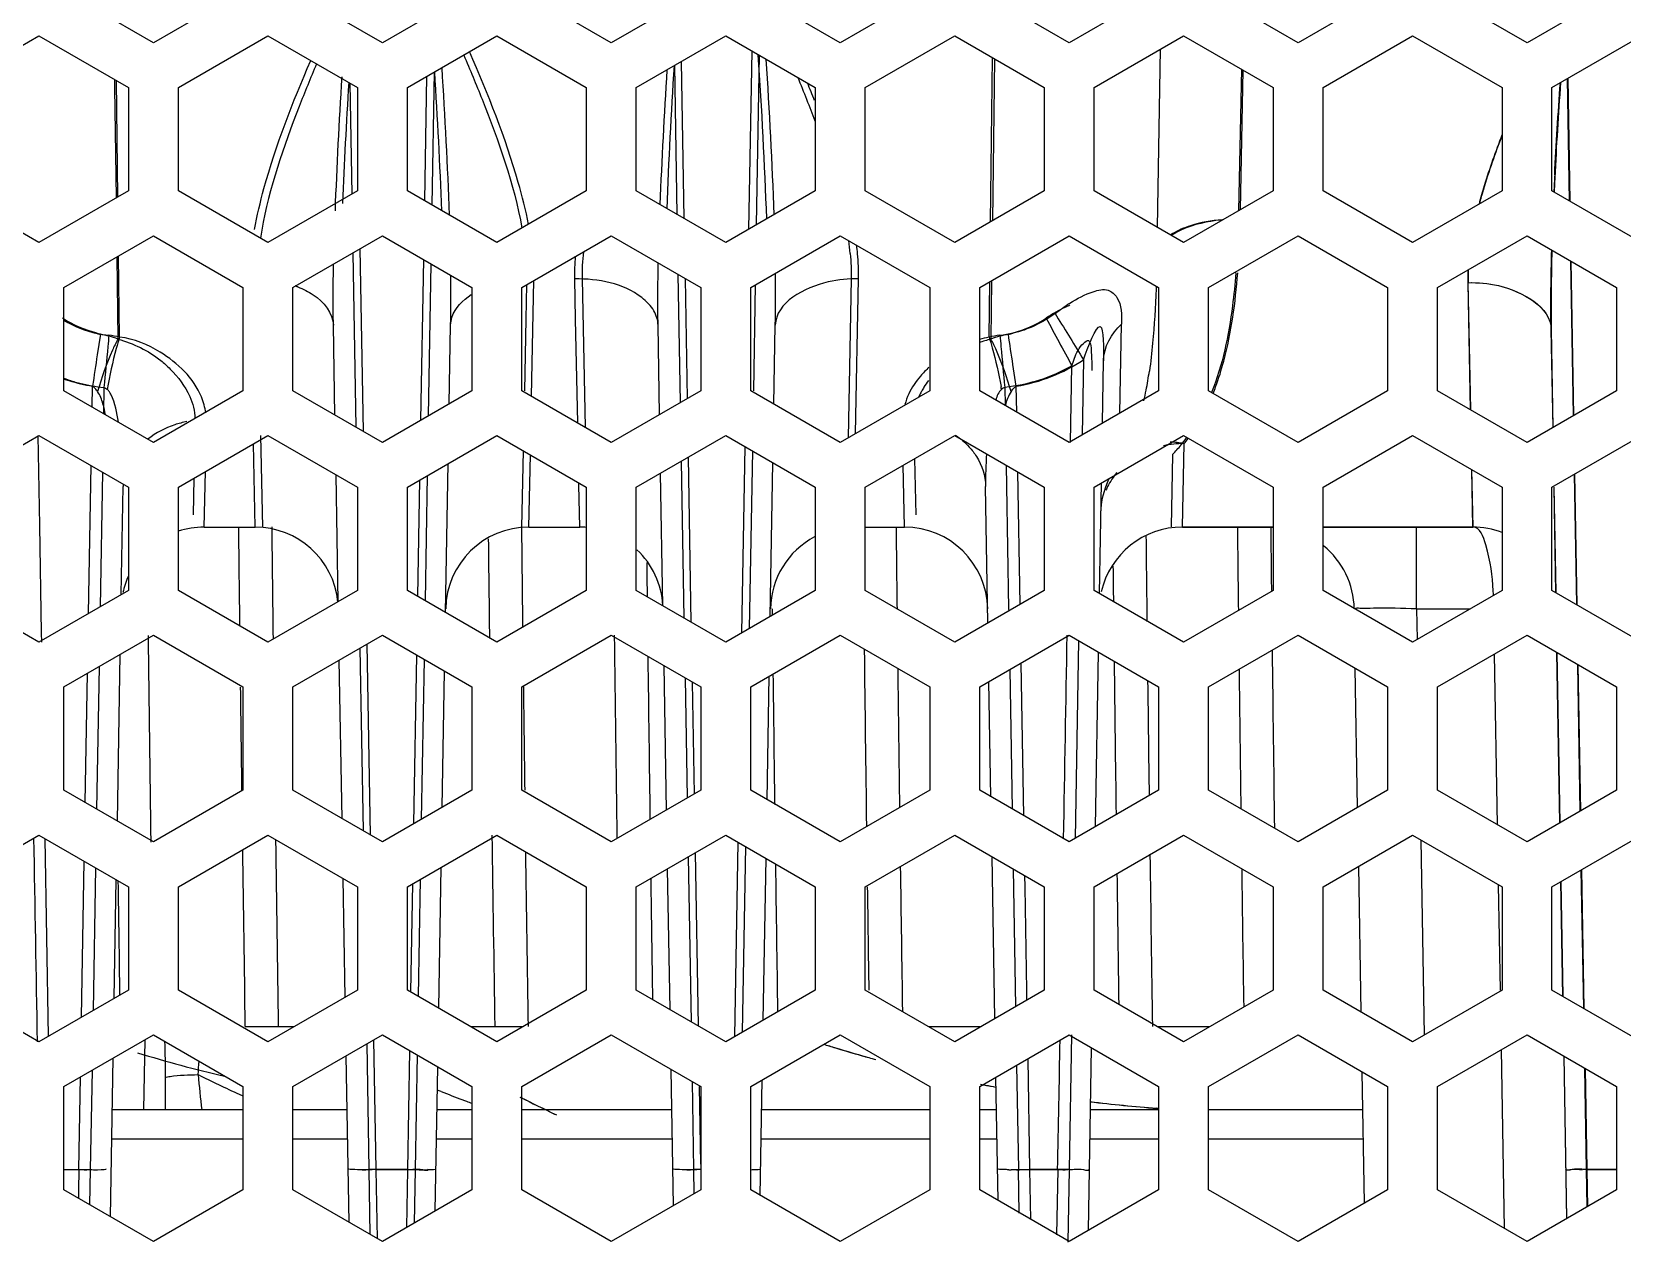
# Model space of a CAD drawing. Header units: millimetres. Extents: x 10297564 to 11610295, y -9287743 to -8409454.
# Drawn here: x 10490030 to 10490797, y -9079287 to -9078703 of the extents above; entities that cross this region are included whole.
import ezdxf

# ---------------------------------------------------------------- set-up
doc = ezdxf.new("R2010")
doc.units = ezdxf.units.MM
doc.header["$LTSCALE"] = 100
doc.layers.add('-0', color=7, linetype='Continuous')

# ---------------------------------------------------------------- blocks, each defined once
blk = doc.blocks.new('인버터 외형도')
at = {"layer": '-0', "linetype": 'Continuous'}
for p, q in [((90711.4, 52111.93), (90679.04, 52130.61)), ((90743.75, 52130.61), (90711.4, 52111.93)), ((90794.17, 52111.93), (90761.81, 52130.61)), ((90826.52, 52130.61), (90794.17, 52111.93)), ((90876.94, 52111.93), (90844.58, 52130.61)), ((90909.29, 52130.61), (90876.94, 52111.93)), ((90959.7, 52111.93), (90927.35, 52130.61)), ((90992.06, 52130.61), (90959.7, 52111.93)), ((91042.47, 52111.93), (91010.12, 52130.61)), ((91074.83, 52130.61), (91042.47, 52111.93)), ((91125.24, 52111.93), (91092.89, 52130.61)), ((91157.6, 52130.61), (91125.24, 52111.93)), ((91208.01, 52111.93), (91175.66, 52130.61)), ((91240.37, 52130.61), (91208.01, 52111.93)), ((90637.66, 52095.74), (90670.01, 52114.42)), ((90670.01, 52114.42), (90702.37, 52095.74)), ((90720.43, 52095.74), (90752.78, 52114.42)), ((90752.78, 52114.42), (90785.14, 52095.74)), ((90803.2, 52095.74), (90835.55, 52114.42)), ((90835.55, 52114.42), (90867.91, 52095.74)), ((90885.96, 52095.74), (90918.32, 52114.42)), ((90918.32, 52114.42), (90950.68, 52095.74)), ((90968.73, 52095.74), (91001.09, 52114.42)), ((91001.09, 52114.42), (91033.44, 52095.74)), ((91051.5, 52095.74), (91083.86, 52114.42)), ((91083.86, 52114.42), (91116.21, 52095.74)), ((91134.27, 52095.74), (91166.63, 52114.42)), ((91166.63, 52114.42), (91198.98, 52095.74)), ((91217.04, 52095.74), (91249.4, 52114.42)), ((90926.7, 52044.53), (90927.82, 52108.94)), ((90930.43, 52107.43), (90929.36, 52046.07)), ((91014.05, 52047.18), (91014.79, 52106.51)), ((91015.45, 52106.13), (91014.72, 52047.57)), ((91074.39, 52045.17), (91075.51, 52109.6)), ((90812.94, 52101.37), (90812.1, 52053.24)), ((90899.73, 52103.69), (90900.67, 52049.89)), ((90903.33, 52048.35), (90902.34, 52105.19)), ((91104.73, 52102.37), (91103.68, 52051.14)), ((91104.36, 52051.53), (91105.37, 52102)), ((90697.35, 52098.64), (90697.38, 52095.68)), ((90697.38, 52095.68), (90697.88, 52055.79)), ((90698.55, 52056.18), (90698.03, 52098.24)), ((90702.37, 52095.74), (90702.37, 52058.38)), ((90720.43, 52058.38), (90720.43, 52095.74)), ((90782.46, 52097.28), (90783.16, 52057.24)), ((90785.14, 52095.74), (90785.14, 52058.38)), ((90803.2, 52058.38), (90803.2, 52095.74)), ((90809.49, 52054.74), (90810.28, 52099.83)), ((90867.91, 52095.74), (90867.91, 52058.38)), ((90885.96, 52058.38), (90885.96, 52095.74)), ((90950.68, 52095.74), (90950.68, 52058.38)), ((90968.73, 52058.38), (90968.73, 52095.74)), ((91033.44, 52095.74), (91033.44, 52058.38)), ((91051.5, 52058.38), (91051.5, 52095.74)), ((91116.21, 52095.74), (91116.21, 52058.38)), ((91134.27, 52058.38), (91134.27, 52095.74)), ((91198.98, 52095.74), (91198.98, 52058.38)), ((91217.04, 52058.38), (91217.04, 52095.74)), ((91223.42, 52054.7), (91222.65, 52098.98)), ((91222.73, 52099.02), (91223.5, 52054.65)), ((90670.01, 52039.7), (90637.66, 52058.38)), ((90702.37, 52058.38), (90670.01, 52039.7)), ((90752.78, 52039.7), (90720.43, 52058.38)), ((90785.14, 52058.38), (90752.78, 52039.7)), ((90835.55, 52039.7), (90803.2, 52058.38)), ((90867.91, 52058.38), (90835.55, 52039.7)), ((90918.32, 52039.7), (90885.96, 52058.38)), ((90950.68, 52058.38), (90918.32, 52039.7)), ((91001.09, 52039.7), (90968.73, 52058.38)), ((91033.44, 52058.38), (91001.09, 52039.7)), ((91083.86, 52039.7), (91051.5, 52058.38)), ((91116.21, 52058.38), (91083.86, 52039.7)), ((91166.63, 52039.7), (91134.27, 52058.38)), ((91198.98, 52058.38), (91166.63, 52039.7)), ((91249.4, 52039.7), (91217.04, 52058.38)), ((90679.04, 52023.5), (90711.4, 52042.19)), ((90711.4, 52042.19), (90743.75, 52023.5)), ((90761.81, 52023.5), (90794.17, 52042.19)), ((90787.29, 51971.43), (90786.14, 52037.55)), ((90794.17, 52042.19), (90826.52, 52023.5)), ((90844.58, 52023.5), (90876.94, 52042.19)), ((90876.94, 52042.19), (90909.29, 52023.5)), ((90927.35, 52023.5), (90959.7, 52042.19)), ((90959.7, 52042.19), (90992.06, 52023.5)), ((91010.12, 52023.5), (91042.47, 52042.19)), ((91042.47, 52042.19), (91074.83, 52023.5)), ((91092.89, 52023.5), (91125.24, 52042.19)), ((91125.24, 52042.19), (91157.6, 52023.5)), ((91175.66, 52023.5), (91208.01, 52042.19)), ((91208.01, 52042.19), (91240.37, 52023.5)), ((90698.15, 52034.54), (90698.52, 52004.79)), ((90699.19, 52005.52), (90698.82, 52034.92)), ((90783.53, 52036.04), (90784.63, 51972.97)), ((90808.11, 51975.51), (90809.12, 52033.55)), ((90811.73, 52032.04), (90810.77, 51977.05)), ((91224.78, 51977.14), (91223.8, 52033.07)), ((91223.88, 52033.02), (91224.86, 51977.19)), ((90848.11, 51984.11), (90848.94, 52026.02)), ((90864.04, 52012.02), (90863.76, 52026.56)), ((90866.39, 52026.56), (90867.46, 51972.93)), ((90901.05, 52028.26), (90901.86, 51981.85)), ((90904.46, 51983.36), (90903.71, 52026.73)), ((90963.7, 52026.56), (90962.57, 51969.12)), ((90965.22, 51970.65), (90966.34, 52026.56)), ((91013.53, 52005.52), (91013.78, 52025.62)), ((91014.45, 52026.01), (91014.19, 52004.8)), ((91186.62, 52025.2), (91187.54, 51979.29)), ((91187.62, 51979.24), (91186.7, 52025.2)), ((90679.04, 51986.14), (90679.04, 52023.5)), ((90743.75, 52023.5), (90743.75, 51986.14)), ((90761.81, 51986.14), (90761.81, 52023.5)), ((90826.52, 52023.5), (90826.52, 51986.14)), ((90844.58, 51986.14), (90844.58, 52023.5)), ((90846.28, 52024.49), (90846.03, 52012)), ((90909.29, 52023.5), (90909.29, 51986.14)), ((90927.35, 51986.14), (90927.35, 52023.5)), ((90928.98, 52024.45), (90928.31, 51986.13)), ((90992.06, 52023.5), (90992.06, 51986.14)), ((91010.12, 51986.14), (91010.12, 52023.5)), ((91073.92, 52023.63), (91073.9, 52023.01)), ((91074.83, 52023.5), (91074.83, 51986.14)), ((91092.89, 51986.14), (91092.89, 52023.5)), ((91157.6, 52023.5), (91157.6, 51986.14)), ((91175.66, 51986.14), (91175.66, 52023.5)), ((91240.37, 52023.5), (91240.37, 51986.14)), ((91037.38, 52014.09), (91037.94, 52013.16)), ((90777.03, 51977.35), (90776.47, 52009.8)), ((90818.37, 51981.44), (90818.86, 52009.8)), ((90846.03, 52012), (90845.52, 51986.13)), ((90864.79, 51974.48), (90864.04, 52012.02)), ((90894.41, 51977.55), (90893.85, 52009.8)), ((90935.75, 51981.3), (90936.24, 52009.8)), ((91060.79, 51978.04), (91061.36, 52010.25)), ((91216.71, 52008.25), (91217.33, 51972.84)), ((91217.41, 51972.89), (91216.79, 52008.25)), ((90692.22, 52006.55), (90691.09, 51999.09)), ((91047.7, 51997.33), (91047.21, 51970.2)), ((91054.51, 51974.41), (91054.91, 51997)), ((91023.35, 51987.78), (91022.16, 51995.56)), ((91042.99, 51967.45), (91043.48, 51995.14)), ((90711.4, 51967.46), (90679.04, 51986.14)), ((90689.24, 51980.25), (90689.37, 51987.77)), ((90693.51, 51987.33), (90693.34, 51977.89)), ((90743.75, 51986.14), (90711.4, 51967.46)), ((90794.17, 51967.46), (90761.81, 51986.14)), ((90826.52, 51986.14), (90794.17, 51967.46)), ((90876.94, 51967.46), (90844.58, 51986.14)), ((90909.29, 51986.14), (90876.94, 51967.46)), ((90959.7, 51967.46), (90927.35, 51986.14)), ((90992.06, 51986.14), (90959.7, 51967.46)), ((91042.47, 51967.46), (91010.12, 51986.14)), ((91019.19, 51987.33), (91019.3, 51980.84)), ((91023.52, 51978.41), (91023.35, 51987.78)), ((91074.83, 51986.14), (91042.47, 51967.46)), ((91125.24, 51967.46), (91092.89, 51986.14)), ((91157.6, 51986.14), (91125.24, 51967.46)), ((91208.01, 51967.46), (91175.66, 51986.14)), ((91240.37, 51986.14), (91208.01, 51967.46)), ((90637.66, 51951.27), (90670.01, 51969.95)), ((90670.27, 51937.37), (90669.7, 51969.94)), ((90670.01, 51969.95), (90702.37, 51951.27)), ((90720.43, 51951.27), (90752.78, 51969.95)), ((90750.14, 51969.9), (90750.8, 51936.84)), ((90752.78, 51969.95), (90785.14, 51951.27)), ((90803.2, 51951.27), (90835.55, 51969.95)), ((90835.55, 51969.95), (90867.91, 51951.27)), ((90885.96, 51951.27), (90918.32, 51969.95)), ((90918.32, 51969.95), (90950.68, 51951.27)), ((90968.73, 51951.27), (91001.09, 51969.95)), ((91001.09, 51969.95), (91033.44, 51951.27)), ((91051.5, 51951.27), (91083.86, 51969.95)), ((91083.86, 51969.95), (91116.21, 51951.27)), ((91134.27, 51951.27), (91166.63, 51969.95)), ((91166.63, 51969.95), (91198.98, 51951.27)), ((91217.04, 51951.27), (91249.4, 51969.95)), ((90748.16, 51936.84), (90747.55, 51966.93)), ((90845.09, 51964.44), (90844.53, 51936.84)), ((90847.16, 51936.84), (90847.69, 51962.94)), ((90905.87, 51902.41), (90904.83, 51962.16)), ((90924.15, 51898.59), (90925.32, 51965.91)), ((90927.93, 51964.4), (90926.81, 51900.13)), ((91079.82, 51963.07), (91079.3, 51936.93)), ((91083.43, 51936.84), (91084.04, 51967.02)), ((90687.94, 51905.58), (90688.87, 51959.06)), ((90692.97, 51956.69), (90692.12, 51907.99)), ((90729.78, 51936.84), (90730.18, 51956.9)), ((90817.05, 51905.91), (90817.99, 51959.81)), ((90895.62, 51908.33), (90894.78, 51956.36)), ((90902.23, 51960.66), (90903.22, 51903.95)), ((90934.41, 51904.52), (90935.38, 51960.1)), ((90982.93, 51936.84), (90982.48, 51959.21)), ((90986.57, 51961.57), (90986.98, 51941.27)), ((91019.68, 51959.22), (91019.82, 51951.6)), ((91024.73, 51908.88), (91023.89, 51956.78)), ((91187.97, 51957.63), (91188.38, 51936.84)), ((91188.46, 51936.84), (91188.05, 51957.58)), ((90699.78, 51912.41), (90700.46, 51951.56)), ((90702.37, 51951.27), (90702.37, 51913.91)), ((90720.43, 51913.91), (90720.43, 51951.27)), ((90726, 51954.47), (90725.73, 51941.32)), ((90778.21, 51909.91), (90777.41, 51955.73)), ((90785.14, 51951.27), (90785.14, 51913.91)), ((90803.2, 51913.91), (90803.2, 51951.27)), ((90807, 51911.71), (90807.73, 51953.89)), ((90810.4, 51955.43), (90809.61, 51910.21)), ((90865.23, 51952.16), (90865.22, 51952.82)), ((90865.55, 51936.84), (90865.23, 51952.16)), ((90867.91, 51951.27), (90867.91, 51913.91)), ((90885.96, 51913.91), (90885.96, 51951.27)), ((90950.68, 51951.27), (90950.68, 51913.91)), ((90968.73, 51913.91), (90968.73, 51951.27)), ((91013.11, 51902.17), (91012.25, 51951.56)), ((91019.82, 51951.6), (91020.59, 51907.33)), ((91033.44, 51951.27), (91033.44, 51913.91)), ((91051.5, 51913.91), (91051.5, 51951.27)), ((91053.44, 51912.79), (91054.14, 51952.79)), ((91116.21, 51951.27), (91116.21, 51913.91)), ((91134.27, 51913.91), (91134.27, 51951.27)), ((91198.98, 51951.27), (91198.98, 51913.91)), ((91217.04, 51913.91), (91217.04, 51951.27)), ((91217.71, 51951.28), (91218.37, 51913.14)), ((91218.45, 51913.09), (91217.79, 51951.28)), ((91225.97, 51908.76), (91225.14, 51955.95)), ((91225.23, 51955.99), (91226.05, 51908.71)), ((90670.95, 51898.65), (90670.27, 51937.37)), ((90729.78, 51936.84), (90748.16, 51936.84)), ((90729.78, 51936.84), (90748.16, 51936.84)), ((90847.16, 51936.84), (90865.55, 51936.84)), ((90847.16, 51936.84), (90865.55, 51936.84)), ((90968.73, 51936.84), (90982.93, 51936.84)), ((90968.73, 51936.84), (90982.93, 51936.84)), ((91116.21, 51936.84), (91083.43, 51936.84)), ((91083.43, 51936.84), (91116.21, 51936.84)), ((91188.38, 51936.84), (91134.27, 51936.84)), ((91134.27, 51936.84), (91188.46, 51936.84)), ((91168.1, 51907.27), (91168.1, 51936.84)), ((90670.01, 51895.23), (90637.66, 51913.91)), ((90702.37, 51913.91), (90670.01, 51895.23)), ((90752.78, 51895.23), (90720.43, 51913.91)), ((90785.14, 51913.91), (90752.78, 51895.23)), ((90835.55, 51895.23), (90803.2, 51913.91)), ((90867.91, 51913.91), (90835.55, 51895.23)), ((90918.32, 51895.23), (90885.96, 51913.91)), ((90950.68, 51913.91), (90918.32, 51895.23)), ((91001.09, 51895.23), (90968.73, 51913.91)), ((91033.44, 51913.91), (91001.09, 51895.23)), ((91083.86, 51895.23), (91051.5, 51913.91)), ((91116.21, 51913.91), (91083.86, 51895.23)), ((91166.63, 51895.23), (91134.27, 51913.91)), ((91198.98, 51913.91), (91166.63, 51895.23)), ((91249.4, 51895.23), (91217.04, 51913.91)), ((91020.59, 51907.33), (91020.61, 51906.5)), ((91168.1, 51907.27), (91168.29, 51896.19)), ((91168.1, 51907.27), (91187.48, 51907.27)), ((90671.01, 51895.25), (90670.95, 51898.65)), ((90679.04, 51879.03), (90711.4, 51897.71)), ((90711.4, 51897.71), (90743.75, 51879.03)), ((90761.81, 51879.03), (90794.17, 51897.71)), ((90786.03, 51893.02), (90787.18, 51827.03)), ((90789.83, 51825.49), (90788.63, 51894.52)), ((90794.17, 51897.71), (90826.52, 51879.03)), ((90844.58, 51879.03), (90876.94, 51897.71)), ((90876.94, 51897.71), (90909.29, 51879.03)), ((90927.35, 51879.03), (90959.7, 51897.71)), ((90959.7, 51897.71), (90992.06, 51879.03)), ((91010.12, 51879.03), (91042.47, 51897.71)), ((91042.47, 51897.71), (91074.83, 51879.03)), ((91045.87, 51895.75), (91044.63, 51824.23)), ((91092.89, 51879.03), (91125.24, 51897.71)), ((91125.24, 51897.71), (91157.6, 51879.03)), ((91175.66, 51879.03), (91208.01, 51897.71)), ((91208.01, 51897.71), (91240.37, 51879.03)), ((90698.35, 51830.53), (90699.4, 51890.79)), ((90779.58, 51831.41), (90778.58, 51888.72)), ((90805.56, 51829.57), (90806.63, 51890.52)), ((90809.24, 51889.01), (90808.23, 51831.11)), ((91026.06, 51832.47), (91025.1, 51887.68)), ((91051.97, 51828.47), (91053.07, 51891.6)), ((91197.35, 51829.15), (91196.27, 51890.94)), ((91218.75, 51891.51), (91219.83, 51829.82)), ((91219.91, 51829.86), (91218.83, 51891.47)), ((91227.27, 51834.11), (91226.34, 51887.13)), ((90686.75, 51837.23), (90687.56, 51883.95)), ((90691.75, 51886.37), (90690.85, 51834.86)), ((90815.82, 51835.49), (90816.68, 51884.72)), ((90896.91, 51834.53), (90896, 51886.71)), ((90903.6, 51882.32), (90904.36, 51838.82)), ((90933.25, 51838.27), (90934.03, 51882.89)), ((91020.98, 51885.3), (91021.86, 51834.89)), ((91146.78, 51835.43), (91145.9, 51885.79)), ((91226.43, 51887.08), (91227.35, 51834.16)), ((90679.04, 51841.67), (90679.04, 51879.03)), ((90743.75, 51879.03), (90743.75, 51841.67)), ((90761.81, 51841.67), (90761.81, 51879.03)), ((90826.52, 51879.03), (90826.52, 51841.67)), ((90844.58, 51841.67), (90844.58, 51879.03)), ((90906.96, 51840.33), (90906.25, 51880.79)), ((90909.29, 51879.03), (90909.29, 51841.67)), ((90927.35, 51841.67), (90927.35, 51879.03)), ((90992.06, 51879.03), (90992.06, 51841.67)), ((91010.12, 51841.67), (91010.12, 51879.03)), ((91014.21, 51839.31), (91013.48, 51880.98)), ((91074.83, 51879.03), (91074.83, 51841.67)), ((91092.89, 51841.67), (91092.89, 51879.03)), ((91157.6, 51879.03), (91157.6, 51841.67)), ((91175.66, 51841.67), (91175.66, 51879.03)), ((91240.37, 51879.03), (91240.37, 51841.67)), ((90711.4, 51822.99), (90679.04, 51841.67)), ((90743.75, 51841.67), (90711.4, 51822.99)), ((90794.17, 51822.99), (90761.81, 51841.67)), ((90826.52, 51841.67), (90794.17, 51822.99)), ((90876.94, 51822.99), (90844.58, 51841.67)), ((90909.29, 51841.67), (90876.94, 51822.99)), ((90959.7, 51822.99), (90927.35, 51841.67)), ((90992.06, 51841.67), (90959.7, 51822.99)), ((91042.47, 51822.99), (91010.12, 51841.67)), ((91074.83, 51841.67), (91042.47, 51822.99)), ((91125.24, 51822.99), (91092.89, 51841.67)), ((91157.6, 51841.67), (91125.24, 51822.99)), ((91208.01, 51822.99), (91175.66, 51841.67)), ((91240.37, 51841.67), (91208.01, 51822.99)), ((90637.66, 51806.8), (90670.01, 51825.48)), ((90670.01, 51825.48), (90702.37, 51806.8)), ((90673.49, 51752.77), (90672.25, 51824.19)), ((90720.43, 51806.8), (90752.78, 51825.48)), ((90752.78, 51825.48), (90785.14, 51806.8)), ((90803.2, 51806.8), (90835.55, 51825.48)), ((90835.55, 51825.48), (90867.91, 51806.8)), ((90885.96, 51806.8), (90918.32, 51825.48)), ((90918.32, 51825.48), (90950.68, 51806.8)), ((90968.73, 51806.8), (91001.09, 51825.48)), ((91001.09, 51825.48), (91033.44, 51806.8)), ((91051.5, 51806.8), (91083.86, 51825.48)), ((91083.86, 51825.48), (91116.21, 51806.8)), ((91134.27, 51806.8), (91166.63, 51825.48)), ((91166.63, 51825.48), (91198.98, 51806.8)), ((91217.04, 51806.8), (91249.4, 51825.48)), ((90908.42, 51756.47), (90907.33, 51819.13)), ((90921.6, 51752.65), (90922.83, 51822.88)), ((90925.44, 51821.37), (90924.27, 51754.19)), ((91169.56, 51823.79), (91170.79, 51753.16)), ((90685.39, 51759.64), (90686.38, 51816.03)), ((90690.48, 51813.66), (90689.58, 51762.05)), ((90814.55, 51762.88), (90815.44, 51813.87)), ((90898.17, 51762.39), (90897.28, 51813.33)), ((90904.72, 51817.63), (90905.77, 51758.01)), ((90931.86, 51758.57), (90932.88, 51817.07)), ((91015.61, 51759.14), (91014.59, 51817.69)), ((91022.24, 51813.27), (91023.11, 51763.47)), ((91148.07, 51761.47), (91147.15, 51814.24)), ((91228.51, 51762.82), (91227.64, 51812.92)), ((91227.72, 51812.96), (91228.6, 51762.77)), ((90697.23, 51766.47), (90697.98, 51809.33)), ((90702.37, 51806.8), (90702.37, 51769.44)), ((90720.43, 51769.44), (90720.43, 51806.8)), ((90780.71, 51766.88), (90779.96, 51809.79)), ((90785.14, 51806.8), (90785.14, 51769.44)), ((90803.2, 51769.44), (90803.2, 51806.8)), ((90804.5, 51768.69), (90805.18, 51807.95)), ((90807.85, 51809.49), (90807.11, 51767.18)), ((90867.91, 51806.8), (90867.91, 51769.44)), ((90885.96, 51769.44), (90885.96, 51806.8)), ((90950.68, 51806.8), (90950.68, 51769.44)), ((90968.73, 51769.44), (90968.73, 51806.8)), ((91026.51, 51806.68), (91026.44, 51810.84)), ((91027.16, 51769.33), (91026.51, 51806.68)), ((91033.44, 51806.8), (91033.44, 51769.44)), ((91051.5, 51769.44), (91051.5, 51806.8)), ((91116.21, 51806.8), (91116.21, 51769.44)), ((91134.27, 51769.44), (91134.27, 51806.8)), ((91198.39, 51769.43), (91197.73, 51807.53)), ((91198.98, 51806.8), (91198.98, 51769.44)), ((91217.04, 51769.44), (91217.04, 51806.8)), ((91220.2, 51808.62), (91220.92, 51767.2)), ((91221, 51767.15), (91220.28, 51808.67)), ((90670.01, 51750.76), (90637.66, 51769.44)), ((90702.37, 51769.44), (90670.01, 51750.76)), ((90752.78, 51750.76), (90720.43, 51769.44)), ((90785.14, 51769.44), (90752.78, 51750.76)), ((90835.55, 51750.76), (90803.2, 51769.44)), ((90867.91, 51769.44), (90835.55, 51750.76)), ((90918.32, 51750.76), (90885.96, 51769.44)), ((90950.68, 51769.44), (90918.32, 51750.76)), ((91001.09, 51750.76), (90968.73, 51769.44)), ((91033.44, 51769.44), (91001.09, 51750.76)), ((91027.23, 51765.85), (91027.16, 51769.33)), ((91083.86, 51750.76), (91051.5, 51769.44)), ((91116.21, 51769.44), (91083.86, 51750.76)), ((91166.63, 51750.76), (91134.27, 51769.44)), ((91198.98, 51769.44), (91166.63, 51750.76)), ((91249.4, 51750.76), (91217.04, 51769.44)), ((90744.51, 51756.25), (90756.55, 51756.25)), ((90756.55, 51756.25), (90762.3, 51756.25)), ((90826.03, 51756.25), (90834.8, 51756.25)), ((90834.8, 51756.25), (90845.07, 51756.25)), ((90991.57, 51756.25), (91010.61, 51756.25)), ((91074.34, 51756.25), (91093.38, 51756.25)), ((90679.04, 51734.56), (90711.4, 51753.24)), ((90708.35, 51751.49), (90707.82, 51726.16)), ((90711.4, 51753.24), (90743.75, 51734.56)), ((90761.81, 51734.56), (90794.17, 51753.24)), ((90788.52, 51749.99), (90789.32, 51704.54)), ((90791.94, 51704.54), (90791.12, 51751.49)), ((90794.17, 51753.24), (90826.52, 51734.56)), ((90844.58, 51734.56), (90876.94, 51753.24)), ((90876.94, 51753.24), (90909.29, 51734.56)), ((90927.35, 51734.56), (90959.7, 51753.24)), ((90959.7, 51753.24), (90992.06, 51734.56)), ((91010.12, 51734.56), (91042.47, 51753.24)), ((91042.47, 51753.24), (91074.83, 51734.56)), ((91043.36, 51753.23), (91042.47, 51704.54)), ((91092.89, 51734.56), (91125.24, 51753.24)), ((91125.24, 51753.24), (91157.6, 51734.56)), ((91175.66, 51734.56), (91208.01, 51753.24)), ((91208.01, 51753.24), (91240.37, 51734.56)), ((90695.85, 51687.5), (90696.85, 51744.85)), ((90782.13, 51685.47), (90781.08, 51745.69)), ((90803.38, 51704.54), (90804.13, 51747.49)), ((90806.74, 51745.98), (90806.02, 51704.54)), ((91028.3, 51704.54), (91027.6, 51744.65)), ((91049.42, 51682.53), (91050.57, 51748.57)), ((91199.9, 51683.21), (91198.77, 51747.91)), ((91221.3, 51745.57), (91222.33, 51686.79)), ((91222.4, 51686.83), (91221.38, 51745.53)), ((90684.43, 51704.54), (90685.01, 51738.01)), ((90689.2, 51740.43), (90688.58, 51704.54)), ((90813.27, 51689.55), (90814.18, 51741.69)), ((90899.41, 51691.5), (90898.55, 51740.77)), ((91016.76, 51693.37), (91015.98, 51737.95)), ((91023.48, 51742.28), (91024.14, 51704.54)), ((91149.28, 51692.4), (91148.45, 51739.85)), ((91229.53, 51704.54), (91228.89, 51741.19)), ((91228.98, 51741.14), (91229.61, 51704.54)), ((90679.04, 51697.2), (90679.04, 51734.56)), ((90743.75, 51734.56), (90743.75, 51697.2)), ((90761.81, 51697.2), (90761.81, 51734.56)), ((90826.52, 51734.56), (90826.52, 51697.2)), ((90844.58, 51697.2), (90844.58, 51734.56)), ((90906.14, 51736.38), (90906.7, 51704.54)), ((90909.29, 51706.5), (90908.8, 51734.56)), ((90909.29, 51734.56), (90909.29, 51697.2)), ((90927.35, 51697.2), (90927.35, 51734.56)), ((90930.75, 51695.24), (90931.48, 51736.95)), ((90992.06, 51734.56), (90992.06, 51697.2)), ((91010.12, 51697.2), (91010.12, 51734.56)), ((91074.83, 51734.56), (91074.83, 51697.2)), ((91092.89, 51697.2), (91092.89, 51734.56)), ((91157.6, 51734.56), (91157.6, 51697.2)), ((91175.66, 51697.2), (91175.66, 51734.56)), ((91240.37, 51734.56), (91240.37, 51697.2)), ((90743.75, 51726.16), (90696.53, 51726.16)), ((90742.44, 51731.77), (90743.71, 51731.19)), ((90781.42, 51726.16), (90761.81, 51726.16)), ((90826.52, 51726.16), (90813.91, 51726.16)), ((90898.8, 51726.16), (90844.58, 51726.16)), ((90992.06, 51726.16), (90931.29, 51726.16)), ((91016.18, 51726.16), (91010.12, 51726.16)), ((91074.83, 51726.16), (91050.18, 51726.16)), ((91074.68, 51726.68), (91074.17, 51726.72)), ((91074.71, 51726.66), (91074.22, 51726.69)), ((91148.69, 51726.16), (91092.89, 51726.16)), ((90743.75, 51715.58), (90696.34, 51715.58)), ((90781.6, 51715.58), (90761.81, 51715.58)), ((90826.52, 51715.58), (90813.73, 51715.58)), ((90898.99, 51715.58), (90844.58, 51715.58)), ((90992.06, 51715.58), (90931.11, 51715.58)), ((91016.37, 51715.58), (91010.12, 51715.58)), ((91074.83, 51715.58), (91049.99, 51715.58)), ((91148.87, 51715.58), (91092.89, 51715.58)), ((90679.04, 51704.54), (90684.44, 51704.54)), ((90679.04, 51704.54), (90688.55, 51704.54)), ((90684.43, 51704.54), (90684.3, 51697.04)), ((90688.55, 51704.54), (90688.34, 51691.84)), ((90789.3, 51704.54), (90789.69, 51681.11)), ((90803.38, 51704.54), (90789.32, 51704.54)), ((90792.36, 51679.57), (90791.94, 51704.54)), ((90791.94, 51704.54), (90806.02, 51704.54)), ((90803.05, 51683.65), (90803.4, 51704.54)), ((90806.02, 51704.54), (90805.7, 51685.18)), ((90906.68, 51704.54), (90906.83, 51695.78)), ((90909.29, 51704.54), (90906.7, 51704.54)), ((91024.14, 51704.54), (91028.68, 51704.54)), ((91024.41, 51688.78), (91024.14, 51704.54)), ((91028.61, 51686.53), (91028.3, 51704.54)), ((91042.48, 51704.54), (91028.3, 51704.54)), ((91028.68, 51704.54), (91038.3, 51704.54)), ((91038.32, 51704.54), (91037.94, 51680.91)), ((91042.48, 51704.54), (91042.05, 51678.3)), ((91229.75, 51691.07), (91229.52, 51704.54)), ((91229.53, 51704.54), (91240.37, 51704.54)), ((91229.61, 51704.54), (91229.84, 51691.12)), ((91240.37, 51704.54), (91229.61, 51704.54)), ((90711.4, 51678.52), (90679.04, 51697.2)), ((90684.3, 51697.04), (90684.25, 51694.09)), ((90743.75, 51697.2), (90711.4, 51678.52)), ((90794.17, 51678.52), (90761.81, 51697.2)), ((90826.52, 51697.2), (90794.17, 51678.52)), ((90876.94, 51678.52), (90844.58, 51697.2)), ((90909.29, 51697.2), (90876.94, 51678.52)), ((90959.7, 51678.52), (90927.35, 51697.2)), ((90992.06, 51697.2), (90959.7, 51678.52)), ((91042.47, 51678.52), (91010.12, 51697.2)), ((91074.83, 51697.2), (91042.47, 51678.52)), ((91125.24, 51678.52), (91092.89, 51697.2)), ((91157.6, 51697.2), (91125.24, 51678.52)), ((91208.01, 51678.52), (91175.66, 51697.2)), ((91240.37, 51697.2), (91208.01, 51678.52))]:
    blk.add_line(p, q, dxfattribs=at)
for centre, radius, start, end in [((92925.92, 51973.19), 2032.98, 176.36365, 177.73774), ((92709.8, 51978.19), 1934.13, 176.40164, 177.83922), ((92790.67, 51973.94), 2012.47, 176.47859, 177.72446), ((90477.83, 51905.16), 505.38, 21.61997, 22.59742), ((90490.19, 51909.11), 494.89, 21.56967, 22.35755), ((90544.17, 51931.45), 434.03, 20.51165, 21.62011), ((91368.05, 52006.77), 183.46, 163.05959, 165.2173), ((92707.6, 51989.63), 1491.45, 177.13511, 177.37316), ((92673.74, 51990.88), 1457.49, 177.15859, 177.36269), ((91365.47, 52007.5), 180.7, 163.45934, 165.20464), ((90867.52, 52023.46), 118.79, 169.92512, 171.41054), ((91091.12, 52024.03), 22.03, 121.52086, 123.24211), ((90863.45, 52026.1), 100.34, 5.50714, 8.222), ((90869, 52026.42), 97.41, 5.45405, 7.29915), ((90230.56, 52019.36), 588.37, 359.0686, 0.83353), ((90342.92, 52019.39), 593.4, 359.07357, 0.89303), ((91257.5, 52026.55), 70.88, 177.2712, 181.09159), ((91257.63, 52026.55), 70.94, 177.23854, 181.09072), ((90750.44, 51989.84), 36.28, 68.68499, 70.36378), ((91055.89, 51984.37), 35.2, 111.89539, 114.56944), ((92901.08, 53006.25), 2114.96, 208.03001, 208.5599), ((92617.96, 52975.67), 1850.1, 211.34871, 211.92478), ((90699.1, 52040.56), 34.58, 256.55165, 263.6658), ((90698.65, 52041.77), 35.8, 257.76284, 259.65529), ((90685.72, 51970.98), 36.16, 69.2583, 79.63749), ((90691.43, 51972.19), 34.22, 76.91068, 83.53643), ((91023.69, 51966.98), 38.99, 104.10034, 110.73574), ((91021.29, 51972.13), 34.28, 96.47034, 103.08407), ((91026.99, 51970.98), 36.16, 100.36598, 110.74204), ((91014.7, 52039.16), 33.12, 280.05997, 283.05339), ((90700.44, 52050.02), 63.14, 250.14734, 251.44797), ((91021.38, 51963.43), 43, 133.50233, 139.37018), ((90923.82, 52014.47), 149.17, 349.11499, 351.8192), ((90698.89, 52047.77), 60.72, 250.88576, 252.7198), ((90699.22, 52046.26), 59.2, 251.4158, 255.93224), ((90699.58, 52050.22), 63.27, 252.78498, 260.71145), ((91018.43, 51969.6), 33.57, 143.02513, 148.00132), ((90832.13, 51953.51), 188.82, 10.09806, 10.42401), ((90951.27, 52009.27), 121.24, 347.2317, 349.078), ((91010.18, 52019.11), 90.9, 338.0686, 339.69149), ((91011.64, 51973.5), 25.73, 154.31032, 155.99857), ((90730.04, 51940.59), 34.98, 100.79393, 108.19384), ((91037.73, 52004.36), 58.96, 320.12148, 323.20466), ((91038.75, 52004.05), 58.51, 320.72787, 323.06262), ((91083.88, 51932.03), 34.99, 89.74533, 102.06325), ((91078.18, 51936.41), 31.16, 79.16476, 88.45068), ((91039.42, 52002.94), 56.75, 315.37264, 320.12546), ((90720.46, 51951.21), 20, 176.96795, 178.99903), ((91076.87, 51941.19), 22.95, 153.32317, 156.8145), ((90729.78, 51906.74), 30.1, 90.00028, 108.27535), ((135886.29, 52441.15), 45146.98, 180.64016, 180.685544), ((90748.16, 51906.74), 30.1, 5.70441, 89.99987), ((135886.29, 52441.15), 45134.94, 180.640152, 180.69148), ((90847.16, 51906.74), 30.1, 90.00007, 179), ((135976.58, 52441.15), 45134.94, 180.640242, 180.686001), ((90865.55, 51906.74), 30.1, 85.41016, 89.99992), ((90964.55, 51906.74), 30.1, 117.90436, 179), ((136112.02, 52441.15), 45134.94, 180.640308, 180.677954), ((90982.93, 51906.74), 30.1, 1, 89.99972), ((91083.43, 51906.74), 30.1, 90.00019, 167.27756), ((136202.32, 52441.15), 45134.94, 180.644354, 180.683506), ((136247.46, 52441.15), 45146.98, 180.640035, 180.678152), ((136247.46, 52441.15), 45134.94, 180.640206, 180.669325), ((91188.38, 51906.74), 30.1, 69.30529, 89.99958), ((135976.58, 52441.15), 45146.98, 180.645417, 180.691095), ((90865.55, 51906.74), 30.1, 3.28355, 46.68609), ((91115.44, 51906.74), 30.1, 1, 50.86505), ((136021.73, 52441.15), 45134.94, 180.656384, 180.672401), ((136202.32, 52441.15), 45146.98, 180.657945, 180.674442), ((90729.78, 51906.74), 30.1, 156.10019, 167.59981), ((91082.14, 51906.96), 113.85, 2.6016, 3.46485), ((136066.88, 52441.15), 45134.94, 180.677735, 180.680523), ((135841.14, 52441.15), 45134.94, 180.689903, 180.784751), ((136021.73, 52441.15), 45146.98, 180.689675, 180.782907), ((136021.73, 52441.15), 45134.94, 180.699763, 180.77435), ((136112.02, 52441.15), 45146.98, 180.696245, 180.77743), ((136202.32, 52441.15), 45146.98, 180.701796, 180.771953), ((136247.46, 52441.15), 45134.94, 180.696561, 180.778612), ((136066.88, 52441.15), 45134.94, 180.707518, 180.767507), ((136112.02, 52441.15), 45134.94, 180.705316, 180.768872), ((136247.46, 52441.15), 45146.98, 180.705139, 180.769522), ((135886.29, 52441.15), 45146.98, 180.713414, 180.760825), ((135976.58, 52441.15), 45134.94, 180.713582, 180.761005), ((136202.32, 52441.15), 45134.94, 180.710869, 180.763394), ((135976.58, 52441.15), 45146.98, 180.781398, 180.869235), ((135886.29, 52441.15), 45146.98, 180.787987, 180.869235), ((135886.29, 52441.15), 45134.94, 180.783764, 180.869467), ((135976.58, 52441.15), 45134.94, 180.789316, 180.869467), ((136202.32, 52441.15), 45134.94, 180.790388, 180.869467), ((136066.88, 52441.15), 45134.94, 180.794869, 180.862699), ((136112.02, 52441.15), 45134.94, 180.795866, 180.862614), ((136247.46, 52441.15), 45146.98, 180.796877, 180.860279), ((135841.14, 52441.15), 45146.98, 180.802428, 180.854803), ((136021.73, 52441.15), 45134.94, 180.801344, 180.857061), ((136112.02, 52441.15), 45146.98, 180.80507, 180.852482), ((136202.32, 52441.15), 45146.98, 180.798941, 180.859052), ((91115.58, 52266.5), 541.38, 252.64855, 253.13491), ((91115.71, 52266.7), 541.62, 252.76084, 253.11243), ((74918.51, 52035.37), 16123.18, 358.824298, 358.990648), ((90851.03, 52222.8), 497.73, 253.01895, 256.76438), ((90355.81, 51772.55), 373.25, 354.82494, 355.58389), ((91115.64, 52266.48), 541.38, 253.11239, 254.11169), ((91115.66, 52266.76), 541.66, 253.13495, 254.14596), ((91115.56, 52266.2), 541.09, 254.11176, 254.40656), ((91115.71, 52266.95), 541.85, 254.14593, 254.67719), ((90992.99, 52276.06), 599.19, 243.70376, 245.28277), ((90807.14, 51713.04), 21.41, 67.34315, 71.17152), ((90994.37, 52180.67), 482.31, 248.21691, 249.21483), ((91115.63, 52266.52), 541.41, 258.79018, 259.03189), ((91114.64, 52262.2), 536.98, 259.00426, 259.40793), ((91115.6, 52266.39), 541.28, 259.03188, 259.37891), ((91004.66, 52207.58), 511.12, 249.20706, 249.3668), ((91008.6, 52218.06), 522.32, 249.36707, 249.59742), ((91115.67, 52267.92), 601.96, 243.16427, 244.56546), ((91115.67, 52267.92), 601.96, 243.18523, 244.49379), ((91116.04, 52272.56), 547.44, 263.07757, 265.61366), ((91115.77, 52267.95), 542.85, 263.05288, 265.60971), ((90687.23, 51854.75), 150.23, 268.9338, 270.37638), ((90786.98, 51770.12), 65.61, 271.06117, 273.01542), ((90904.36, 51770.12), 65.61, 271.06117, 273.01542), ((91021.31, 51858.91), 154.39, 269.76129, 271.04856), ((91040.89, 51853.12), 148.6, 268.99946, 270.42485)]:
    blk.add_arc(centre, radius, start, end, dxfattribs=at)
for points, knots in [([(90823.57, 52107.5), (90825.87, 52102.21), (90834.3, 52081.89), (90841.72, 52060.93), (90844.65, 52044.93)], [0, 0, 0, 0, 0.261895, 1, 1, 1, 1]), ([(90847.02, 52046.28), (90846.03, 52051.39), (90840.63, 52072.77), (90832.42, 52093.31), (90825.67, 52108.72)], [0, 0, 0, 0, 0.236212, 1, 1, 1, 1]), ([(90747.95, 52044.4), (90748.85, 52049.39), (90753.86, 52070.32), (90761.77, 52090.4), (90768.25, 52105.49)], [0, 0, 0, 0, 0.235821, 1, 1, 1, 1]), ([(90770.37, 52104.27), (90768.19, 52099.16), (90760.23, 52079.66), (90753.28, 52059.54), (90750.56, 52044.24)], [0, 0, 0, 0, 0.263114, 1, 1, 1, 1]), ([(91083.1, 52044.29), (91082.42, 52043.98), (91081.14, 52043.34), (91079.91, 52042.59), (91079.34, 52042.19)], [0, 0, 0, 0, 0.518534, 1, 1, 1, 1]), ([(90892.35, 52015.01), (90891.27, 52016.88), (90883.65, 52024.59), (90872.14, 52026.65), (90863.76, 52026.56)], [0, 0, 0, 0, 0.205214, 1, 1, 1, 1]), ([(90966.34, 52026.56), (90962.65, 52026.6), (90951.39, 52025.91), (90936.39, 52018.03), (90936.24, 52009.8)], [0, 0, 0, 0, 0.309479, 1, 1, 1, 1]), ([(91102.72, 52028.72), (91102.42, 52024.74), (91100.97, 52010.08), (91097.93, 51995.43), (91093.95, 51985.44)], [0, 0, 0, 0, 0.270633, 1, 1, 1, 1]), ([(91095.43, 51987.56), (91096.56, 51990.61), (91100.74, 52004.01), (91102.59, 52018.03), (91103.41, 52028.76)], [0, 0, 0, 0, 0.231979, 1, 1, 1, 1]), ([(91186.62, 52025.2), (91190.31, 52025.25), (91201.63, 52024.55), (91216.57, 52016.52), (91216.71, 52008.25)], [0, 0, 0, 0, 0.308494, 1, 1, 1, 1]), ([(91186.7, 52025.2), (91190.39, 52025.25), (91201.7, 52024.55), (91216.65, 52016.52), (91216.79, 52008.25)], [0, 0, 0, 0, 0.30849, 1, 1, 1, 1]), ([(90763.63, 52023.64), (90765.55, 52022.89), (90771.31, 52020.19), (90776.39, 52014.21), (90776.47, 52009.8)], [0, 0, 0, 0, 0.318425, 1, 1, 1, 1]), ([(90818.86, 52009.8), (90818.88, 52010.76), (90819.63, 52015.32), (90823.24, 52018.92), (90826.25, 52020.88)], [0, 0, 0, 0, 0.210412, 1, 1, 1, 1]), ([(91051.16, 52021.92), (91052.9, 52022.47), (91056.37, 52023.41), (91061.65, 52018.61), (91061.4, 52013.5), (91061.35, 52010.25)], [0, 0, 0, 0, 0.282884, 0.493955, 1, 1, 1, 1]), ([(91047.7, 51997.33), (91049.09, 52001.58), (91055.06, 52017.4), (91054.98, 52001.14), (91054.91, 51997)], [0, 0, 0, 0, 0.519474, 1, 1, 1, 1]), ([(90698.52, 52004.79), (90697.82, 52003.47), (90694.88, 51997.35), (90692.66, 51990.9), (90691.23, 51985.81)], [0, 0, 0, 0, 0.221299, 1, 1, 1, 1]), ([(90695.29, 52006.19), (90695.16, 52004.82), (90694.58, 51998.54), (90693.99, 51992.25), (90693.52, 51987.33)], [0, 0, 0, 0, 0.218059, 1, 1, 1, 1]), ([(90699.19, 52005.52), (90698.75, 52004.17), (90696.94, 51997.94), (90695.57, 51991.59), (90694.68, 51986.62)], [0, 0, 0, 0, 0.219763, 1, 1, 1, 1]), ([(91013.53, 52005.52), (91013.94, 52004.24), (91015.66, 51998.37), (91016.97, 51992.37), (91017.84, 51987.67)], [0, 0, 0, 0, 0.219321, 1, 1, 1, 1]), ([(91021.49, 51985.81), (91020.06, 51990.89), (91017.81, 51997.33), (91014.89, 52003.46), (91014.19, 52004.8)], [0, 0, 0, 0, 0.778006, 1, 1, 1, 1]), ([(91017.42, 52006.19), (91017.55, 52004.83), (91018.14, 51998.54), (91018.73, 51992.25), (91019.19, 51987.33)], [0, 0, 0, 0, 0.217519, 1, 1, 1, 1]), ([(91043.48, 51995.14), (91044.17, 51997.02), (91044.68, 52000.09), (91050.31, 52006.65), (91050.51, 51998.27), (91050.71, 51995.36), (91050.7, 51993.47)], [0, 0, 0, 0, 0.272651, 0.505963, 0.743544, 1, 1, 1, 1]), ([(90730.32, 51978.12), (90730.04, 51980.09), (90727.61, 51989.21), (90720.11, 51996.23), (90713.86, 52000.06)], [0, 0, 0, 0, 0.213703, 1, 1, 1, 1]), ([(90714.06, 51997.05), (90715.25, 51996.09), (90719.39, 51992.36), (90722.87, 51987.78), (90724.53, 51984.08)], [0, 0, 0, 0, 0.273024, 1, 1, 1, 1]), ([(90691.23, 51985.81), (90690.95, 51986.2), (90690.39, 51986.92), (90689.72, 51987.53), (90689.37, 51987.77)], [0, 0, 0, 0, 0.533145, 1, 1, 1, 1]), ([(90693.51, 51987.34), (90693.71, 51987.26), (90694.13, 51987.04), (90694.5, 51986.77), (90694.68, 51986.62)], [0, 0, 0, 0, 0.479133, 1, 1, 1, 1]), ([(90696.1, 51984.67), (90695.92, 51985.04), (90695.51, 51985.73), (90694.98, 51986.35), (90694.68, 51986.62)], [0, 0, 0, 0, 0.50062, 1, 1, 1, 1]), ([(90989.96, 51987.39), (90989.68, 51986.94), (90989.15, 51986.04), (90988.67, 51985.12), (90988.45, 51984.66)], [0, 0, 0, 0, 0.507444, 1, 1, 1, 1]), ([(91019.2, 51987.34), (91018.99, 51987.26), (91018.58, 51987.04), (91018.21, 51986.77), (91018.03, 51986.62)], [0, 0, 0, 0, 0.479184, 1, 1, 1, 1]), ([(91021.49, 51985.81), (91021.76, 51986.21), (91022.33, 51986.93), (91023, 51987.54), (91023.35, 51987.78)], [0, 0, 0, 0, 0.5354, 1, 1, 1, 1]), ([(91006.35, 51965.78), (91007.31, 51964.73), (91010.5, 51960.61), (91012.18, 51955.33), (91012.25, 51951.56)], [0, 0, 0, 0, 0.274007, 1, 1, 1, 1]), ([(91195.77, 51913.84), (91195.44, 51919.42), (91194.68, 51926.2), (91191.11, 51936.84), (91188.46, 51936.84)], [0, 0, 0, 0, 0.678608, 1, 1, 1, 1]), ([(91168.1, 51907.27), (91162.91, 51907.39), (91155.99, 51907.76), (91148.61, 51907.28), (91146.17, 51907.57), (91145.55, 51907.29)], [0, 0, 0, 0, 0.691061, 0.909841, 1, 1, 1, 1]), ([(90715.59, 51737.91), (90716.2, 51738.06), (90720.16, 51738.69), (90724.16, 51738.84), (90727.54, 51738.88)], [0, 0, 0, 0, 0.156002, 1, 1, 1, 1]), ([(90688.58, 51704.54), (90689.46, 51704.53), (90690.46, 51704.44), (90695.19, 51704.64), (90694.2, 51704.72)], [0, 0, 0, 0, 0.472605, 1, 1, 1, 1]), ([(90782.85, 51704.59), (90782.59, 51704.61), (90782.35, 51704.69), (90781.79, 51704.65), (90781.79, 51704.74)], [0, 0, 0, 0, 0.735087, 1, 1, 1, 1]), ([(90784.27, 51704.54), (90784.01, 51704.55), (90783.54, 51704.56), (90783.06, 51704.58), (90782.85, 51704.59)], [0, 0, 0, 0, 0.545738, 1, 1, 1, 1]), ([(90785.21, 51704.59), (90785.62, 51704.55), (90786.61, 51704.51), (90787.61, 51704.51), (90788.2, 51704.52)], [0, 0, 0, 0, 0.407156, 1, 1, 1, 1]), ([(90803.38, 51704.54), (90805.14, 51704.51), (90806.76, 51705.2), (90810.86, 51704.01), (90810.86, 51704.74)], [0, 0, 0, 0, 0.706786, 1, 1, 1, 1]), ([(90806.01, 51704.54), (90806.68, 51704.53), (90808.01, 51704.51), (90809.33, 51704.52), (90809.99, 51704.52)], [0, 0, 0, 0, 0.502474, 1, 1, 1, 1]), ([(90809.99, 51704.52), (90810.69, 51704.53), (90811.78, 51704.56), (90812.87, 51704.6), (90813.26, 51704.67)], [0, 0, 0, 0, 0.639185, 1, 1, 1, 1]), ([(90813.26, 51704.67), (90813.32, 51704.68), (90813.38, 51704.69), (90813.49, 51704.72), (90813.49, 51704.74)], [0, 0, 0, 0, 0.724375, 1, 1, 1, 1]), ([(90900.23, 51704.59), (90899.97, 51704.61), (90899.73, 51704.69), (90899.18, 51704.65), (90899.18, 51704.74)], [0, 0, 0, 0, 0.735087, 1, 1, 1, 1]), ([(90901.65, 51704.54), (90901.39, 51704.55), (90900.92, 51704.56), (90900.45, 51704.58), (90900.23, 51704.59)], [0, 0, 0, 0, 0.545738, 1, 1, 1, 1]), ([(90902.59, 51704.59), (90903, 51704.55), (90903.99, 51704.51), (90904.99, 51704.51), (90905.58, 51704.52)], [0, 0, 0, 0, 0.407156, 1, 1, 1, 1]), ([(90927.37, 51704.52), (90928.07, 51704.53), (90929.16, 51704.56), (90930.25, 51704.6), (90930.64, 51704.67)], [0, 0, 0, 0, 0.639185, 1, 1, 1, 1]), ([(90930.64, 51704.67), (90930.7, 51704.68), (90930.77, 51704.69), (90930.87, 51704.72), (90930.87, 51704.74)], [0, 0, 0, 0, 0.724375, 1, 1, 1, 1]), ([(91017.58, 51704.59), (91017.33, 51704.61), (91017.09, 51704.68), (91016.56, 51704.65), (91016.56, 51704.74)], [0, 0, 0, 0, 0.73524, 1, 1, 1, 1]), ([(91020.67, 51704.52), (91020.08, 51704.52), (91019.05, 51704.53), (91018.03, 51704.57), (91017.58, 51704.59)], [0, 0, 0, 0, 0.568057, 1, 1, 1, 1]), ([(91021.51, 51704.58), (91021.79, 51704.56), (91023.54, 51704.47), (91025.3, 51704.52), (91026.76, 51704.6)], [0, 0, 0, 0, 0.164225, 1, 1, 1, 1]), ([(91042.47, 51704.54), (91044.2, 51704.52), (91045.83, 51705.2), (91049.78, 51704.02), (91049.81, 51704.74)], [0, 0, 0, 0, 0.706741, 1, 1, 1, 1]), ([(91222.01, 51704.74), (91222.02, 51704.23), (91225.23, 51705), (91226.52, 51704.52), (91228.02, 51704.6)], [0, 0, 0, 0, 0.252144, 1, 1, 1, 1]), ([(91229.61, 51704.54), (91227.84, 51704.51), (91226.19, 51705.21), (91222.1, 51704), (91222.09, 51704.74)], [0, 0, 0, 0, 0.70589, 1, 1, 1, 1])]:
    blk.add_open_spline(points, degree=3, knots=knots, dxfattribs=at)
for points in [[(90933.13, 52048.25), (90932.45, 52068.06), (90931.35, 52087.85), (90930.08, 52107.63)], [(90932.82, 52106.05), (90934.01, 52087.29), (90935.04, 52068.52), (90935.71, 52049.73)], [(90815.64, 52051.19), (90815.03, 52067.96), (90814.13, 52084.71), (90813.09, 52101.45)], [(90815.63, 52102.92), (90816.74, 52085.17), (90817.7, 52067.42), (90818.33, 52049.64)], [(90897.1, 52051.95), (90897.74, 52069.21), (90898.69, 52086.46), (90899.76, 52103.71)], [(91218.01, 52064.18), (91218.57, 52075.29), (91219.22, 52086.4), (91220.08, 52097.49)], [(91220.16, 52097.54), (91219.27, 52086.09), (91218.61, 52074.61), (91218.04, 52063.13)], [(91198.97, 52078.38), (91196.48, 52071.99), (91194.2, 52065.52), (91192.25, 52058.95)], [(91198.96, 52078.57), (91196.61, 52072.53), (91194.44, 52066.42), (91192.55, 52060.22)], [(91086.37, 52045.79), (91084.02, 52045.05), (91081.71, 52044.09), (91079.61, 52042.8)], [(91097.38, 52047.84), (91092.5, 52047.36), (91087.57, 52046.32), (91083.1, 52044.29)], [(91097.79, 52047.93), (91093.93, 52047.63), (91090.06, 52046.95), (91086.37, 52045.79)], [(91216.71, 52008.25), (91216.55, 52017.84), (91216.68, 52027.44), (91216.94, 52037.03)], [(91217.01, 52036.99), (91216.75, 52027.41), (91216.63, 52017.83), (91216.79, 52008.25)], [(90776.47, 52009.79), (90776.34, 52017.19), (90776.38, 52024.6), (90776.52, 52032)], [(90863.76, 52026.56), (90863.7, 52029.29), (90863.81, 52032.03), (90864.04, 52034.76)], [(90866.83, 52036.36), (90866.5, 52033.1), (90866.33, 52029.83), (90866.4, 52026.56)], [(90893.85, 52009.79), (90893.72, 52017.32), (90893.77, 52024.85), (90893.91, 52032.38)], [(90963.33, 52035.73), (90963.62, 52032.68), (90963.76, 52029.62), (90963.7, 52026.56)], [(90966.33, 52026.56), (90966.39, 52029.6), (90966.25, 52032.65), (90965.97, 52035.68)], [(91042.72, 52017.81), (91045.37, 52019.48), (91048.18, 52020.98), (91051.16, 52021.92)], [(91073.9, 52023.01), (91073.65, 52016.42), (91073.28, 52009.83), (91072.66, 52003.27)], [(90893.85, 52009.8), (90893.82, 52011.61), (90893.25, 52013.44), (90892.35, 52015.01)], [(91037.38, 52014.09), (91032.86, 52010.77), (91027.64, 52008.16), (91022.18, 52006.9)], [(91041.26, 52016.38), (91038.8, 52015.26), (91036.45, 52013.87), (91034.2, 52012.36)], [(91037.38, 52014.09), (91039.11, 52015.4), (91040.88, 52016.66), (91042.72, 52017.81)], [(90691.06, 52006.93), (90686.63, 52007.99), (90682.35, 52009.9), (90678.51, 52012.36)], [(90678.98, 52011.65), (90682.7, 52009.41), (90686.82, 52007.7), (90691.06, 52006.78)], [(91022.17, 52007.06), (91026.42, 52008.13), (91030.51, 52010), (91034.2, 52012.36)], [(91054.91, 51997.01), (91054.99, 52001.91), (91057.73, 52006.93), (91061.35, 52010.25)], [(90698.52, 52004.79), (90704.11, 52003.27), (90709.54, 52000.66), (90714.06, 51997.05)], [(90713.86, 52000.06), (90709.41, 52002.78), (90704.37, 52004.93), (90699.19, 52005.52)], [(91013.53, 52005.52), (91012.35, 52005.25), (91011.18, 52004.97), (91010.02, 52004.66)], [(91017.42, 52006.2), (91019.02, 52006.37), (91020.61, 52006.67), (91022.17, 52007.06)], [(91022.16, 51995.56), (91021.6, 51999.22), (91021.04, 52002.89), (91020.49, 52006.55)], [(91072.66, 52003.27), (91072.34, 51999.92), (91071.96, 51996.57), (91071.48, 51993.25)], [(90691.09, 51999.09), (90690.52, 51995.32), (90689.94, 51991.55), (90689.37, 51987.78)], [(91023.35, 51987.78), (91031.96, 51989.14), (91040.42, 51992.53), (91047.7, 51997.33)], [(90988.74, 51991.43), (90987.07, 51989.48), (90985.54, 51987.35), (90984.45, 51985.02)], [(91043.48, 51995.14), (91036.09, 51990.93), (91027.65, 51988.15), (91019.19, 51987.33)], [(90684.83, 51988.84), (90687.68, 51988.13), (90690.6, 51987.64), (90693.52, 51987.33)], [(90693.13, 51981.42), (90692.68, 51982.95), (90692.14, 51984.5), (90691.23, 51985.81)], [(90984.45, 51985.02), (90983.88, 51983.78), (90983.43, 51982.48), (90983.1, 51981.15)], [(91018.03, 51986.62), (91016.91, 51985.68), (91016.39, 51984.16), (91015.91, 51982.78)], [(91021.49, 51985.81), (91020.48, 51984.29), (91019.83, 51982.53), (91019.36, 51980.76)], [(90694.1, 51977.53), (90693.83, 51978.83), (90693.52, 51980.14), (90693.13, 51981.42)], [(90698.74, 51974.78), (90698.15, 51978.14), (90697.62, 51981.62), (90696.1, 51984.67)], [(90724.53, 51984.08), (90725.65, 51981.57), (90726.37, 51978.8), (90726.41, 51976.05)], [(90719.12, 51973.82), (90715.64, 51972.68), (90712.29, 51970.94), (90709.43, 51968.65)], [(91001.42, 51970.02), (91003.22, 51968.81), (91004.89, 51967.38), (91006.35, 51965.78)], [(91012.6, 51963.3), (91012.31, 51959.39), (91012.18, 51955.47), (91012.25, 51951.55)], [(91059.74, 51956.56), (91058.43, 51955.01), (91057.27, 51953.31), (91056.36, 51951.49)], [(91053.94, 51941.76), (91054.02, 51946.09), (91055.08, 51950.5), (91056.98, 51954.39)], [(91040.46, 51824.16), (91040.88, 51848.68), (91041.32, 51873.2), (91041.75, 51897.73)], [(90668.06, 51824.35), (90668.49, 51799.82), (90668.92, 51775.28), (90669.36, 51750.75)], [(90715.44, 51750.93), (90715.59, 51746.59), (90715.62, 51742.25), (90715.59, 51737.91)], [(90715.59, 51737.91), (90715.57, 51733.99), (90715.6, 51730.07), (90715.65, 51726.15)], [(90727.54, 51738.88), (90727.93, 51734.62), (90728.36, 51730.36), (90728.9, 51726.12)], [(90789.32, 51704.54), (90787.64, 51704.51), (90785.95, 51704.5), (90784.27, 51704.54)], [(90906.7, 51704.54), (90905.02, 51704.51), (90903.33, 51704.5), (90901.65, 51704.54)]]:
    blk.add_open_spline(points, degree=3, dxfattribs=at)

msp = doc.modelspace()

# ---------------------------------------------------------------- block references
at = {"xscale": 1.333333333333333, "yscale": 1.333333333333333, "zscale": 1.333333333333333}
msp.add_blockref('인버터 외형도', (10369140.57, -9148190.99), dxfattribs=at)

doc.saveas('drawing.dxf')
